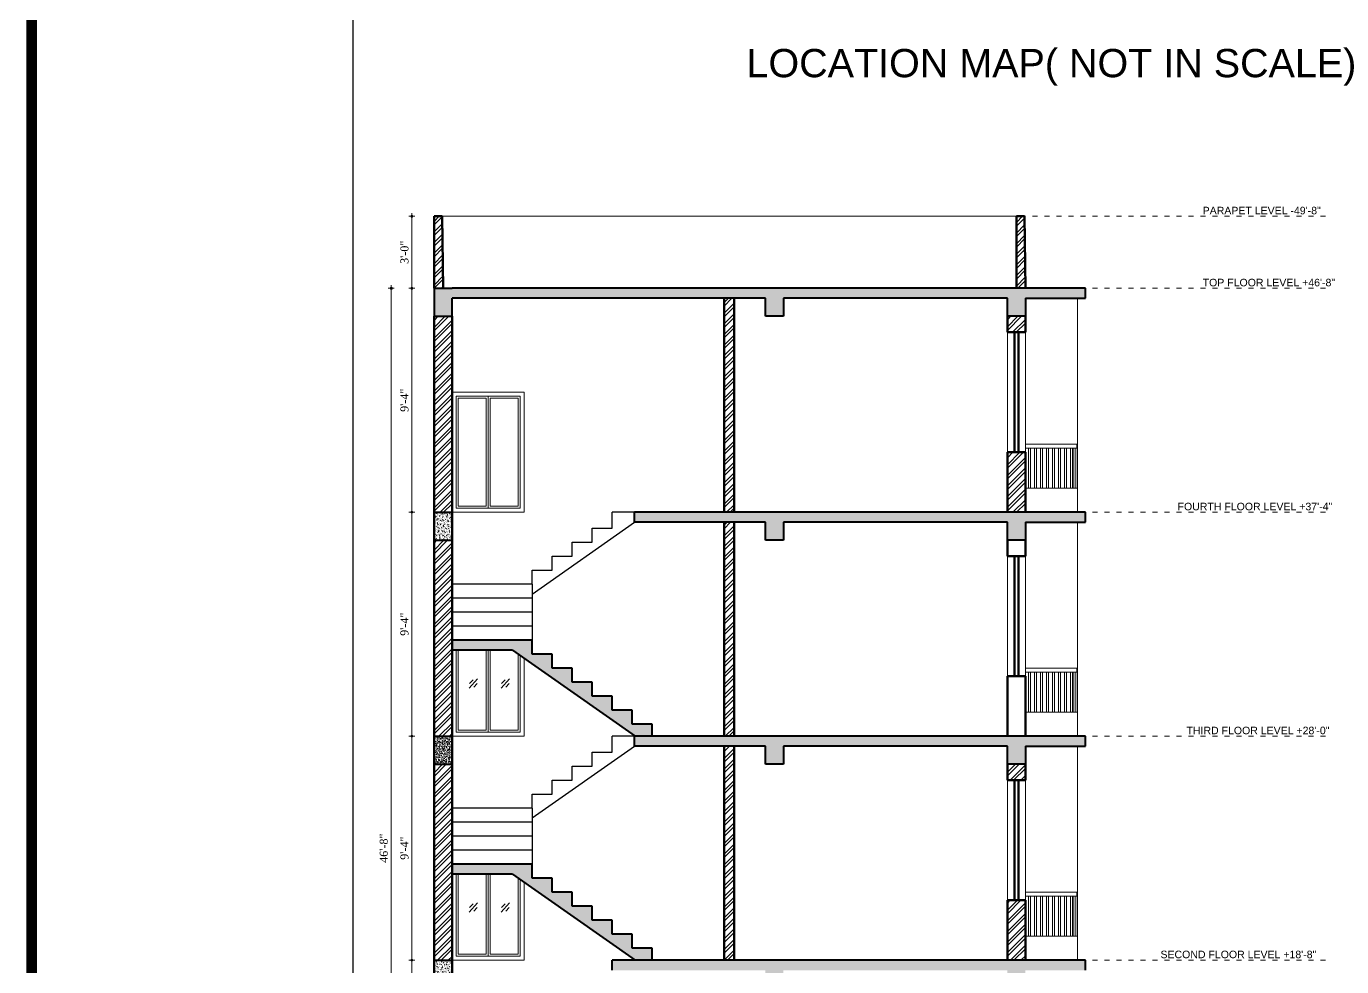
# Model space of a CAD drawing. Header units: inches. Extents: x 5914 to 162157, y -20538 to 282354.
# Drawn here: x 153056 to 153713, y -15786 to -15315 of the extents above; entities that cross this region are included whole.
import ezdxf

# ---------------------------------------------------------------- set-up
doc = ezdxf.new("R2010")
doc.units = ezdxf.units.IN
doc.header["$MEASUREMENT"] = 0
doc.header["$PDMODE"] = 99
doc.linetypes.add('ACAD_ISO03W100', pattern=[30, 12, -18])
for name, color, linetype, lineweight in [('CONC. OUTLINE RA', 150, 'Continuous', 40), ('DOOR-WIN RA', 3, 'Continuous', 20), ('ELE1 RA', 1, 'Continuous', 30), ('ELE2 RA', 130, 'Continuous', 20), ('Hatch', 254, 'Continuous', 9), ('HATCH RA', 8, 'Continuous', 5), ('HIDDEN RA', 253, 'ACAD_ISO03W100', 9), ('Outline', 4, 'Continuous', 9), ('WALL RA', 42, 'Continuous', 50)]:
    doc.layers.add(name, color=color, linetype=linetype, lineweight=lineweight)
doc.layers.add('lettring', color=7, linetype='Continuous')
doc.styles.add('DIM', font='dutch.ttf')
doc.styles.get("Standard").update_dxf_attribs({"font": 'arial.ttf'})
doc.dimstyles.new('Copy of DIM 8', dxfattribs={"dimtxt": 6.5, "dimasz": 1, "dimexe": 6, "dimexo": 18, "dimgap": 1.6875, "dimtad": 1, "dimdec": 0, "dimzin": 3, "dimdsep": 46, "dimlunit": 4, "dimtxsty": 'DIM', "dimblk": 'dot 2', "dimcen": 0.09375, "dimse1": 1, "dimse2": 1, "dimclrd": 1, "dimclre": 1, "dimclrt": 256, "dimadec": 0, "dimazin": 0, "dimtfac": 0.75, "dimtdec": 0, "dimtix": 1, "dimtmove": 1, "dimatfit": 3, "dimldrblk": 'DOT', "dimfxl": 1, "dimtolj": 1, "dimtzin": 0, "dimlwd": 9, "dimlwe": 9, "dimarcsym": 0})
pattern_1 = [(50, (-5146.239, -909.6822), (1.793150457, -0.156880337), [0.1875, -2.0625]), (355, (-5146.239, -909.6822), (-0.346878334, 1.880480334), [0.15, -1.65]), (100.4514445, (-5146.0895, -909.6953), (1.446272117, 1.723599977), [0.15935048, -1.75285528]), (46.1842, (-5146.239, -909.1822), (2.668103327, -0.413798202), [0.28125, -3.09375]), (96.6356355, (-5146.0166, -909.2167), (2.336654864, 2.4352965), [0.239025855, -2.6292844]), (351.184164, (-5146.239, -909.1822), (2.336654863, 2.4352965), [0.225, -2.475000002]), (21, (-5145.989, -909.3072), (1.49226763, -1.006547227), [0.1875, -2.0625]), (326, (-5145.989, -909.3072), (0.60828833, 1.812875113), [0.15, -1.65]), (71.4514447, (-5145.8646, -909.3911), (2.100555942, 0.806327882), [0.159350475, -1.75285528]), (37.5, (-5146.23896, -909.6822), (0.0303996383, 0.8322346346), [0, -1.63, 0, -1.675, 0, -1.65625]), (7.5, (-5146.239, -909.6822), (0.6576738436, 0.9860292797), [0, -0.955, 0, -1.5925, 0, -0.63125]), (327.5, (-5146.79646, -909.6822), (1.3345560904, -0.0563871793), [0, -0.625, 0, -1.95, 0, -2.5875]), (317.5, (-5147.0465, -909.6822), (1.457965423, 0.250262456), [0, -0.8125, 0, -1.295, 0, -1.8375])]

# ---------------------------------------------------------------- blocks, each defined once
blk = doc.blocks.new('dot1')
at = {"layer": 'Hatch'}
h = blk.add_hatch(color=256, dxfattribs=at)
edge = h.paths.add_edge_path()
edge.add_arc((0, 0), 1, 0, 360)
for p, q in [((3, 0), (-3, 0)), ((0, 3), (0, -3))]:
    blk.add_line(p, q, dxfattribs=at)
blk.add_circle((0, 0), 1, dxfattribs=at)
blk = doc.blocks.new('dot 2')
at = {"layer": 'Hatch', "xscale": 0.5, "yscale": 0.5, "zscale": 0.5}
blk.add_blockref('dot1', (0, 0), dxfattribs=at)
blk = doc.blocks.new('*D625')
at = {"layer": 'Defpoints', "color": 0, "transparency": 16777216}
for p in [(153342.89, -15782.29), (153353.94, -15782.29), (153353.94, -15894.29)]:
    blk.add_point(p, dxfattribs=at)
at = {"layer": 'lettring', "color": 1, "lineweight": 9, "transparency": 16777216}
blk.add_line((153342.89, -15893.29), (153342.89, -15783.29), dxfattribs=at)
for p, rotation in [((153342.89, -15782.29), 90), ((153342.89, -15894.29), 270)]:
    blk.add_blockref('dot 2', p, dxfattribs=dict(at, rotation=rotation))
at = {"layer": 'lettring', "transparency": 16777216, "insert": (153339.16, -15838.29), "char_height": 4, "attachment_point": 5, "rotation": 90, "style": 'DIM'}
blk.add_mtext('\\A1;9\'-4"', dxfattribs=at)
blk = doc.blocks.new('_Dot')
at = {"color": 0, "linetype": 'ByBlock', "lineweight": -2}
blk.add_line((-0.5, 0), (-1, 0), dxfattribs=at)
at = {"color": 0, "linetype": 'ByBlock', "const_width": 0.5}
blk.add_lwpolyline([(-0.25, 0, 1), (0.25, 0, 1)], format="xyb", close=True, dxfattribs=at)
blk = doc.blocks.new('*D626')
at = {"layer": 'Defpoints', "color": 0, "transparency": 16777216}
for p in [(153342.89, -15670.29), (153353.94, -15670.29), (153353.94, -15782.29)]:
    blk.add_point(p, dxfattribs=at)
at = {"layer": 'lettring', "color": 1, "lineweight": 9, "transparency": 16777216}
blk.add_line((153342.89, -15781.29), (153342.89, -15671.29), dxfattribs=at)
for p, rotation in [((153342.89, -15670.29), 90), ((153342.89, -15782.29), 270)]:
    blk.add_blockref('dot 2', p, dxfattribs=dict(at, rotation=rotation))
at = {"layer": 'lettring', "transparency": 16777216, "insert": (153339.16, -15726.29), "char_height": 4, "attachment_point": 5, "rotation": 90, "style": 'DIM'}
blk.add_mtext('\\A1;9\'-4"', dxfattribs=at)
blk = doc.blocks.new('*D627')
at = {"layer": 'Defpoints', "color": 0, "transparency": 16777216}
for p in [(153342.89, -15558.29), (153353.94, -15558.29), (153353.94, -15670.29)]:
    blk.add_point(p, dxfattribs=at)
at = {"layer": 'lettring', "color": 1, "lineweight": 9, "transparency": 16777216}
blk.add_line((153342.89, -15669.29), (153342.89, -15559.29), dxfattribs=at)
for p, rotation in [((153342.89, -15558.29), 90), ((153342.89, -15670.29), 270)]:
    blk.add_blockref('dot 2', p, dxfattribs=dict(at, rotation=rotation))
at = {"layer": 'lettring', "transparency": 16777216, "insert": (153339.16, -15614.29), "char_height": 4, "attachment_point": 5, "rotation": 90, "style": 'DIM'}
blk.add_mtext('\\A1;9\'-4"', dxfattribs=at)
blk = doc.blocks.new('*D628')
at = {"layer": 'Defpoints', "color": 0, "transparency": 16777216}
for p in [(153342.89, -15446.29), (153353.94, -15446.29), (153353.94, -15558.29)]:
    blk.add_point(p, dxfattribs=at)
at = {"layer": 'lettring', "color": 1, "lineweight": 9, "transparency": 16777216}
blk.add_line((153342.89, -15557.29), (153342.89, -15447.29), dxfattribs=at)
for p, rotation in [((153342.89, -15446.29), 90), ((153342.89, -15558.29), 270)]:
    blk.add_blockref('dot 2', p, dxfattribs=dict(at, rotation=rotation))
at = {"layer": 'lettring', "transparency": 16777216, "insert": (153339.16, -15502.29), "char_height": 4, "attachment_point": 5, "rotation": 90, "style": 'DIM'}
blk.add_mtext('\\A1;9\'-4"', dxfattribs=at)
blk = doc.blocks.new('*D629')
at = {"layer": 'Defpoints', "color": 0, "transparency": 16777216}
for p in [(153342.89, -15410.29), (153353.94, -15410.29), (153353.94, -15446.29)]:
    blk.add_point(p, dxfattribs=at)
at = {"layer": 'lettring', "color": 1, "lineweight": 9, "transparency": 16777216}
blk.add_line((153342.89, -15445.29), (153342.89, -15411.29), dxfattribs=at)
for p, rotation in [((153342.89, -15410.29), 90), ((153342.89, -15446.29), 270)]:
    blk.add_blockref('dot 2', p, dxfattribs=dict(at, rotation=rotation))
at = {"layer": 'lettring', "transparency": 16777216, "insert": (153339.16, -15428.29), "char_height": 4, "attachment_point": 5, "rotation": 90, "style": 'DIM'}
blk.add_mtext('\\A1;3\'-0"', dxfattribs=at)
blk = doc.blocks.new('*D630')
at = {"layer": 'Defpoints', "color": 0, "transparency": 16777216}
for p in [(153332.57, -15446.29), (153353.94, -15446.29), (153353.94, -16006.29)]:
    blk.add_point(p, dxfattribs=at)
at = {"layer": 'lettring', "color": 1, "lineweight": 9, "transparency": 16777216}
blk.add_line((153332.57, -16005.29), (153332.57, -15447.29), dxfattribs=at)
for p, rotation in [((153332.57, -15446.29), 90), ((153332.57, -16006.29), 270)]:
    blk.add_blockref('dot 2', p, dxfattribs=dict(at, rotation=rotation))
at = {"layer": 'lettring', "transparency": 16777216, "insert": (153328.84, -15726.29), "char_height": 4, "attachment_point": 5, "rotation": 90, "style": 'DIM'}
blk.add_mtext('\\A1;46\'-8"', dxfattribs=at)
blk = doc.blocks.new('JBSJD')
at = {"layer": 'HATCH RA', "transparency": 33554687}
h = blk.add_hatch(dxfattribs=at)
h.set_pattern_fill('ANSI32', color=256, scale=10)
h.set_pattern_definition([(45, (-5146.239, -909.6822), (-2.65165043, 2.65165043), []), (45, (-5144.4712, -909.6822), (-2.65165043, 2.65165043), [])])
h.paths.add_polyline_path([(153649.58, -15752.29), (153640.58, -15752.29), (153640.58, -15782.29), (153649.58, -15782.29)])
h.paths.add_polyline_path([(153649.58, -15692.29), (153649.58, -15684.29), (153640.58, -15684.29), (153640.58, -15692.29)])
h.paths.add_polyline_path([(153503.94, -15675.29), (153498.94, -15675.29), (153498.94, -15782.29), (153503.94, -15782.29)])
h.paths.add_polyline_path([(153353.94, -15782.29), (153362.94, -15782.29), (153362.94, -15684.29), (153353.94, -15684.29)])
h.paths.add_polyline_path([(153353.94, -15670.29), (153362.94, -15670.29), (153362.94, -15572.29), (153353.94, -15572.29)])
h.paths.add_polyline_path([(153362.94, -15460.29), (153353.94, -15460.29), (153353.94, -15558.29), (153362.94, -15558.29)])
h.paths.add_polyline_path([(153357.94, -15410.29), (153353.94, -15410.29), (153353.94, -15446.29), (153358.44, -15446.29)])
h.paths.add_polyline_path([(153503.94, -15451.29), (153498.94, -15451.29), (153498.94, -15558.29), (153503.94, -15558.29)])
h.paths.add_polyline_path([(153649.58, -15468.29), (153649.58, -15460.29), (153640.58, -15460.29), (153640.58, -15468.29)])
h.paths.add_polyline_path([(153649.06, -15410.29), (153645.06, -15410.29), (153645.06, -15446.29), (153649.56, -15446.29)])
h.paths.add_polyline_path([(153649.58, -15528.29), (153640.58, -15528.29), (153640.58, -15558.29), (153649.58, -15558.29)])
h.paths.add_polyline_path([(153498.94, -15670.29), (153503.94, -15670.29), (153503.94, -15563.29), (153498.94, -15563.29)])
h = blk.add_hatch(dxfattribs=at)
h.set_pattern_fill('AR-CONC', color=256, scale=0.25)
h.set_pattern_definition(pattern_1)
h.paths.add_polyline_path([(153362.94, -15451.29), (153519.64, -15451.29), (153519.64, -15460.29), (153528.64, -15460.29), (153528.64, -15451.29), (153640.58, -15451.29), (153640.58, -15460.29), (153649.58, -15460.29), (153649.58, -15451.29), (153679.58, -15451.29), (153679.58, -15446.29), (153362.94, -15446.29), (153353.94, -15446.29), (153353.94, -15460.29), (153362.94, -15460.29)])
h = blk.add_hatch(dxfattribs=at)
h.set_pattern_fill('AR-CONC', color=256, scale=0.25)
h.set_pattern_definition(pattern_1)
h.paths.add_polyline_path([(153353.94, -15572.29), (153362.94, -15572.29), (153362.94, -15558.29), (153353.94, -15558.29)])
h = blk.add_hatch(dxfattribs=at)
h.set_pattern_fill('AR-CONC', color=256, scale=0.25)
h.set_pattern_definition(pattern_1)
h.paths.add_polyline_path([(153454.2, -15558.29), (153454.2, -15563.29), (153519.64, -15563.29), (153519.64, -15572.29), (153528.64, -15572.29), (153528.64, -15563.29), (153640.58, -15563.29), (153640.58, -15572.29), (153649.58, -15572.29), (153649.58, -15563.29), (153679.58, -15563.29), (153679.58, -15558.29)])
h = blk.add_hatch(dxfattribs=at)
h.set_pattern_fill('AR-CONC', color=256, scale=0.25)
h.set_pattern_definition(pattern_1)
h.paths.add_polyline_path([(153454.54, -15670.29), (153462.94, -15670.29), (153462.94, -15664.29), (153452.94, -15664.29), (153452.94, -15657.29), (153442.94, -15657.29), (153442.94, -15650.29), (153432.94, -15650.29), (153432.94, -15643.29), (153422.94, -15643.29), (153422.94, -15636.29), (153412.94, -15636.29), (153412.94, -15629.29), (153402.94, -15629.29), (153402.94, -15622.29), (153362.94, -15622.29), (153362.94, -15627.29), (153393.11, -15627.29)])
h = blk.add_hatch(dxfattribs=at)
h.set_pattern_fill('AR-CONC', color=256, scale=0.25)
h.set_pattern_definition(pattern_1)
h.paths.add_polyline_path([(153362.94, -15670.29), (153353.94, -15670.29), (153353.94, -15684.29), (153362.94, -15684.29)])
h = blk.add_hatch(dxfattribs=at)
h.set_pattern_fill('AR-CONC', color=256, scale=0.25)
h.set_pattern_definition(pattern_1)
h.paths.add_polyline_path([(153454.08, -15670.29), (153454.08, -15675.29), (153519.64, -15675.29), (153519.64, -15684.29), (153528.64, -15684.29), (153528.64, -15675.29), (153640.58, -15675.29), (153640.58, -15684.29), (153649.58, -15684.29), (153649.58, -15675.29), (153679.58, -15675.29), (153679.58, -15670.29)])
h = blk.add_hatch(dxfattribs=at)
h.set_pattern_fill('AR-CONC', color=256, scale=0.25)
h.set_pattern_definition(pattern_1)
h.paths.add_polyline_path([(153402.94, -15741.29), (153402.94, -15734.29), (153362.94, -15734.29), (153362.94, -15739.29), (153393.11, -15739.29), (153454.54, -15782.29), (153462.94, -15782.29), (153462.94, -15776.29), (153452.94, -15776.29), (153452.94, -15769.29), (153442.94, -15769.29), (153442.94, -15762.29), (153432.94, -15762.29), (153432.94, -15755.29), (153422.94, -15755.29), (153422.94, -15748.29), (153412.94, -15748.29), (153412.94, -15741.29)])
h = blk.add_hatch(dxfattribs=at)
h.set_pattern_fill('AR-CONC', color=256, scale=0.25)
h.set_pattern_definition(pattern_1)
h.paths.add_polyline_path([(153362.94, -15782.29), (153353.94, -15782.29), (153353.94, -15796.29), (153362.94, -15796.29)])
h = blk.add_hatch(dxfattribs=at)
h.set_pattern_fill('AR-CONC', color=256, scale=0.25)
h.set_pattern_definition(pattern_1)
h.paths.add_polyline_path([(153519.64, -15787.29), (153519.64, -15796.29), (153528.64, -15796.29), (153528.64, -15787.29), (153640.58, -15787.29), (153640.58, -15796.29), (153649.58, -15796.29), (153649.58, -15787.29), (153679.58, -15787.29), (153679.58, -15782.29), (153442.94, -15782.29), (153442.94, -15787.29)])
at = {"layer": 'CONC. OUTLINE RA'}
for p, q in [((153353.94, -15446.29), (153353.94, -15460.29)), ((153353.94, -15446.29), (153362.94, -15446.29)), ((153679.58, -15446.29), (153362.94, -15446.29)), ((153679.58, -15451.29), (153679.58, -15446.29)), ((153519.64, -15451.29), (153362.94, -15451.29)), ((153362.94, -15460.29), (153362.94, -15451.29)), ((153519.64, -15460.29), (153519.64, -15451.29)), ((153640.58, -15451.29), (153528.64, -15451.29)), ((153528.64, -15451.29), (153528.64, -15460.29)), ((153640.58, -15460.29), (153640.58, -15451.29)), ((153649.58, -15451.29), (153649.58, -15460.29)), ((153649.58, -15451.29), (153679.58, -15451.29)), ((153353.94, -15460.29), (153362.94, -15460.29)), ((153528.64, -15460.29), (153519.64, -15460.29)), ((153649.58, -15460.29), (153640.58, -15460.29)), ((153353.94, -15558.29), (153353.94, -15572.29)), ((153353.94, -15558.29), (153362.94, -15558.29)), ((153362.94, -15572.29), (153362.94, -15558.29)), ((153679.58, -15558.29), (153454.2, -15558.29)), ((153454.2, -15563.29), (153454.2, -15558.29)), ((153679.58, -15563.29), (153679.58, -15558.29)), ((153519.64, -15563.29), (153454.2, -15563.29)), ((153519.64, -15572.29), (153519.64, -15563.29)), ((153640.58, -15563.29), (153528.64, -15563.29)), ((153528.64, -15563.29), (153528.64, -15572.29)), ((153640.58, -15572.29), (153640.58, -15563.29)), ((153649.58, -15563.29), (153649.58, -15572.29)), ((153649.58, -15563.29), (153679.58, -15563.29)), ((153353.94, -15572.29), (153362.94, -15572.29)), ((153528.64, -15572.29), (153519.64, -15572.29)), ((153649.58, -15572.29), (153640.58, -15572.29)), ((153402.94, -15622.29), (153362.94, -15622.29)), ((153402.94, -15629.29), (153402.94, -15622.29)), ((153393.11, -15627.29), (153362.94, -15627.29)), ((153393.11, -15627.29), (153454.54, -15670.29)), ((153412.94, -15629.29), (153402.94, -15629.29)), ((153412.94, -15636.29), (153412.94, -15629.29)), ((153422.94, -15636.29), (153412.94, -15636.29)), ((153422.94, -15643.29), (153422.94, -15636.29)), ((153432.94, -15643.29), (153422.94, -15643.29)), ((153432.94, -15650.29), (153432.94, -15643.29)), ((153442.94, -15650.29), (153432.94, -15650.29)), ((153442.94, -15657.29), (153442.94, -15650.29)), ((153452.94, -15657.29), (153442.94, -15657.29)), ((153452.94, -15664.29), (153452.94, -15657.29)), ((153462.94, -15664.29), (153452.94, -15664.29)), ((153462.94, -15670.29), (153462.94, -15664.29)), ((153353.94, -15670.29), (153353.94, -15684.29)), ((153353.94, -15670.29), (153362.94, -15670.29)), ((153362.94, -15684.29), (153362.94, -15670.29)), ((153679.58, -15670.29), (153454.08, -15670.29)), ((153454.08, -15675.29), (153454.08, -15670.29)), ((153679.58, -15675.29), (153679.58, -15670.29)), ((153519.64, -15675.29), (153454.08, -15675.29)), ((153519.64, -15684.29), (153519.64, -15675.29)), ((153640.58, -15675.29), (153528.64, -15675.29)), ((153528.64, -15675.29), (153528.64, -15684.29)), ((153640.58, -15684.29), (153640.58, -15675.29)), ((153649.58, -15675.29), (153649.58, -15684.29)), ((153649.58, -15675.29), (153679.58, -15675.29)), ((153353.94, -15684.29), (153362.94, -15684.29)), ((153528.64, -15684.29), (153519.64, -15684.29)), ((153649.58, -15684.29), (153640.58, -15684.29)), ((153402.94, -15734.29), (153362.94, -15734.29)), ((153402.94, -15741.29), (153402.94, -15734.29)), ((153393.11, -15739.29), (153362.94, -15739.29)), ((153393.11, -15739.29), (153454.54, -15782.29)), ((153412.94, -15741.29), (153402.94, -15741.29)), ((153412.94, -15748.29), (153412.94, -15741.29)), ((153422.94, -15748.29), (153412.94, -15748.29)), ((153422.94, -15755.29), (153422.94, -15748.29)), ((153432.94, -15755.29), (153422.94, -15755.29)), ((153432.94, -15762.29), (153432.94, -15755.29)), ((153442.94, -15762.29), (153432.94, -15762.29)), ((153442.94, -15769.29), (153442.94, -15762.29)), ((153452.94, -15769.29), (153442.94, -15769.29)), ((153452.94, -15776.29), (153452.94, -15769.29)), ((153462.94, -15776.29), (153452.94, -15776.29)), ((153462.94, -15782.29), (153462.94, -15776.29)), ((153353.94, -15782.29), (153353.94, -15796.29)), ((153353.94, -15782.29), (153362.94, -15782.29)), ((153353.94, -15782.29), (153362.94, -15782.29)), ((153362.94, -15796.29), (153362.94, -15782.29)), ((153679.58, -15782.29), (153442.94, -15782.29)), ((153442.94, -15787.29), (153442.94, -15782.29)), ((153679.58, -15787.29), (153679.58, -15782.29))]:
    blk.add_line(p, q, dxfattribs=at)
at = {"layer": 'DOOR-WIN RA'}
for p, q in [((153640.58, -15468.29), (153640.58, -15528.29)), ((153649.58, -15468.29), (153649.58, -15528.29)), ((153362.94, -15498.29), (153398.94, -15498.29)), ((153364.94, -15556.29), (153364.94, -15500.29)), ((153364.94, -15556.29), (153364.94, -15500.29)), ((153364.94, -15500.29), (153396.94, -15500.29)), ((153380.94, -15500.29), (153380.94, -15556.29)), ((153380.94, -15500.29), (153380.94, -15556.29)), ((153396.94, -15556.29), (153396.94, -15500.29)), ((153396.94, -15556.29), (153396.94, -15500.29)), ((153398.94, -15558.29), (153398.94, -15498.29)), ((153398.94, -15558.29), (153398.94, -15498.29)), ((153365.94, -15555.29), (153365.94, -15501.29)), ((153365.94, -15555.29), (153365.94, -15501.29)), ((153365.94, -15501.29), (153379.94, -15501.29)), ((153379.94, -15501.29), (153379.94, -15555.29)), ((153379.94, -15501.29), (153379.94, -15555.29)), ((153381.94, -15501.29), (153381.94, -15555.29)), ((153381.94, -15501.29), (153395.94, -15501.29)), ((153381.94, -15501.29), (153381.94, -15555.29)), ((153395.94, -15555.29), (153395.94, -15501.29)), ((153395.94, -15555.29), (153395.94, -15501.29)), ((153362.94, -15558.29), (153398.94, -15558.29)), ((153362.94, -15558.29), (153398.94, -15558.29)), ((153364.94, -15556.29), (153396.94, -15556.29)), ((153364.94, -15556.29), (153396.94, -15556.29)), ((153365.94, -15555.29), (153379.94, -15555.29)), ((153365.94, -15555.29), (153379.94, -15555.29)), ((153381.94, -15555.29), (153395.94, -15555.29)), ((153381.94, -15555.29), (153395.94, -15555.29)), ((153640.58, -15580.29), (153640.58, -15640.29)), ((153649.58, -15580.29), (153649.58, -15640.29)), ((153362.94, -15622.29), (153398.94, -15622.29)), ((153362.94, -15622.29), (153398.94, -15622.29)), ((153364.94, -15668.29), (153364.94, -15627.29)), ((153364.94, -15668.29), (153364.94, -15627.29)), ((153365.94, -15667.29), (153365.94, -15627.29)), ((153365.94, -15667.29), (153365.94, -15627.29)), ((153379.94, -15627.29), (153379.94, -15667.29)), ((153379.94, -15627.29), (153379.94, -15667.29)), ((153380.94, -15627.29), (153380.94, -15668.29)), ((153380.94, -15627.29), (153380.94, -15668.29)), ((153381.94, -15627.29), (153381.94, -15667.29)), ((153381.94, -15627.29), (153381.94, -15667.29)), ((153395.94, -15667.29), (153395.94, -15629.27)), ((153395.94, -15667.29), (153395.94, -15629.27)), ((153396.94, -15668.29), (153396.94, -15629.97)), ((153396.94, -15668.29), (153396.94, -15629.97)), ((153398.94, -15670.29), (153398.94, -15631.37)), ((153398.94, -15670.29), (153398.94, -15631.37)), ((153375.69, -15641.63), (153371.52, -15646.26)), ((153375.69, -15641.63), (153371.52, -15646.26)), ((153373.42, -15642.08), (153371.72, -15643.97)), ((153373.42, -15642.08), (153371.72, -15643.97)), ((153375.48, -15643.93), (153373.78, -15645.82)), ((153375.48, -15643.93), (153373.78, -15645.82)), ((153391.69, -15641.63), (153387.52, -15646.26)), ((153391.69, -15641.63), (153387.52, -15646.26)), ((153389.42, -15642.08), (153387.72, -15643.97)), ((153389.42, -15642.08), (153387.72, -15643.97)), ((153391.48, -15643.93), (153389.78, -15645.82)), ((153391.48, -15643.93), (153389.78, -15645.82)), ((153362.94, -15670.29), (153398.94, -15670.29)), ((153362.94, -15670.29), (153398.94, -15670.29)), ((153364.94, -15668.29), (153396.94, -15668.29)), ((153364.94, -15668.29), (153396.94, -15668.29)), ((153365.94, -15667.29), (153379.94, -15667.29)), ((153365.94, -15667.29), (153379.94, -15667.29)), ((153381.94, -15667.29), (153395.94, -15667.29)), ((153381.94, -15667.29), (153395.94, -15667.29)), ((153640.58, -15692.29), (153640.58, -15752.29)), ((153649.58, -15692.29), (153649.58, -15752.29)), ((153362.94, -15734.29), (153398.94, -15734.29)), ((153362.94, -15734.29), (153398.94, -15734.29)), ((153364.94, -15780.29), (153364.94, -15739.29)), ((153364.94, -15780.29), (153364.94, -15739.29)), ((153365.94, -15779.29), (153365.94, -15739.29)), ((153365.94, -15779.29), (153365.94, -15739.29)), ((153379.94, -15739.29), (153379.94, -15779.29)), ((153379.94, -15739.29), (153379.94, -15779.29)), ((153380.94, -15739.29), (153380.94, -15780.29)), ((153380.94, -15739.29), (153380.94, -15780.29)), ((153381.94, -15739.29), (153381.94, -15779.29)), ((153381.94, -15739.29), (153381.94, -15779.29)), ((153395.94, -15779.29), (153395.94, -15741.27)), ((153395.94, -15779.29), (153395.94, -15741.27)), ((153396.94, -15780.29), (153396.94, -15741.97)), ((153396.94, -15780.29), (153396.94, -15741.97)), ((153398.94, -15782.29), (153398.94, -15743.37)), ((153398.94, -15782.29), (153398.94, -15743.37)), ((153375.69, -15753.63), (153371.52, -15758.26)), ((153375.69, -15753.63), (153371.52, -15758.26)), ((153373.42, -15754.08), (153371.72, -15755.97)), ((153373.42, -15754.08), (153371.72, -15755.97)), ((153375.48, -15755.93), (153373.78, -15757.82)), ((153375.48, -15755.93), (153373.78, -15757.82)), ((153391.69, -15753.63), (153387.52, -15758.26)), ((153391.69, -15753.63), (153387.52, -15758.26)), ((153389.42, -15754.08), (153387.72, -15755.97)), ((153389.42, -15754.08), (153387.72, -15755.97)), ((153391.48, -15755.93), (153389.78, -15757.82)), ((153391.48, -15755.93), (153389.78, -15757.82)), ((153362.94, -15782.29), (153398.94, -15782.29)), ((153362.94, -15782.29), (153398.94, -15782.29)), ((153364.94, -15780.29), (153396.94, -15780.29)), ((153364.94, -15780.29), (153396.94, -15780.29)), ((153365.94, -15779.29), (153379.94, -15779.29)), ((153365.94, -15779.29), (153379.94, -15779.29)), ((153381.94, -15779.29), (153395.94, -15779.29)), ((153381.94, -15779.29), (153395.94, -15779.29))]:
    blk.add_line(p, q, dxfattribs=at)
at = {"layer": 'ELE1 RA'}
for p, q in [((153442.94, -15566.29), (153442.94, -15558.29)), ((153454.2, -15558.29), (153442.94, -15558.29)), ((153402.94, -15599.17), (153454.2, -15563.29)), ((153432.94, -15573.29), (153432.94, -15566.29)), ((153432.94, -15566.29), (153442.94, -15566.29)), ((153422.94, -15580.29), (153422.94, -15573.29)), ((153422.94, -15573.29), (153432.94, -15573.29)), ((153412.94, -15587.29), (153412.94, -15580.29)), ((153412.94, -15580.29), (153422.94, -15580.29)), ((153402.94, -15594.29), (153402.94, -15587.29)), ((153402.94, -15587.29), (153412.94, -15587.29)), ((153402.94, -15594.29), (153362.94, -15594.29)), ((153402.94, -15594.29), (153402.94, -15622.29)), ((153402.94, -15601.29), (153362.94, -15601.29)), ((153402.94, -15608.29), (153362.94, -15608.29)), ((153402.94, -15615.29), (153362.94, -15615.29)), ((153442.94, -15678.29), (153442.94, -15670.29)), ((153454.08, -15670.29), (153442.94, -15670.29)), ((153402.94, -15711.17), (153454.2, -15675.29)), ((153432.94, -15685.29), (153432.94, -15678.29)), ((153432.94, -15678.29), (153442.94, -15678.29)), ((153422.94, -15692.29), (153422.94, -15685.29)), ((153422.94, -15685.29), (153432.94, -15685.29)), ((153412.94, -15699.29), (153412.94, -15692.29)), ((153412.94, -15692.29), (153422.94, -15692.29)), ((153402.94, -15706.29), (153402.94, -15699.29)), ((153402.94, -15699.29), (153412.94, -15699.29)), ((153402.94, -15706.29), (153362.94, -15706.29)), ((153402.94, -15706.29), (153402.94, -15734.29)), ((153402.94, -15713.29), (153362.94, -15713.29)), ((153402.94, -15720.29), (153362.94, -15720.29)), ((153402.94, -15727.29), (153362.94, -15727.29))]:
    blk.add_line(p, q, dxfattribs=at)
at = {"layer": 'ELE2 RA'}
for p, q in [((153357.94, -15410.29), (153645.06, -15410.29)), ((153675.58, -15546.29), (153675.58, -15451.29)), ((153649.58, -15524.29), (153675.29, -15524.29)), ((153649.58, -15526.29), (153651.11, -15526.29)), ((153651.11, -15526.29), (153651.11, -15546.29)), ((153651.11, -15526.29), (153652.11, -15526.29)), ((153652.11, -15526.29), (153652.11, -15546.29)), ((153652.11, -15526.29), (153654.11, -15526.29)), ((153654.11, -15526.29), (153654.11, -15546.29)), ((153654.11, -15526.29), (153655.11, -15526.29)), ((153655.11, -15526.29), (153655.11, -15546.29)), ((153655.11, -15526.29), (153657.11, -15526.29)), ((153657.11, -15526.29), (153657.11, -15546.29)), ((153657.11, -15526.29), (153658.11, -15526.29)), ((153658.11, -15526.29), (153658.11, -15546.29)), ((153658.11, -15526.29), (153660.11, -15526.29)), ((153660.11, -15526.29), (153660.11, -15546.29)), ((153660.11, -15526.29), (153661.11, -15526.29)), ((153661.11, -15526.29), (153661.11, -15546.29)), ((153661.11, -15526.29), (153663.11, -15526.29)), ((153663.11, -15526.29), (153663.11, -15546.29)), ((153663.11, -15526.29), (153664.11, -15526.29)), ((153664.11, -15526.29), (153664.11, -15546.29)), ((153664.11, -15526.29), (153666.11, -15526.29)), ((153666.11, -15526.29), (153666.11, -15546.29)), ((153666.11, -15526.29), (153667.11, -15526.29)), ((153667.11, -15526.29), (153667.11, -15546.29)), ((153667.11, -15526.29), (153669.11, -15526.29)), ((153669.11, -15526.29), (153669.11, -15546.29)), ((153669.11, -15526.29), (153670.11, -15526.29)), ((153670.11, -15526.29), (153670.11, -15546.29)), ((153670.11, -15526.29), (153672.11, -15526.29)), ((153672.11, -15526.29), (153672.11, -15546.29)), ((153672.11, -15526.29), (153673.11, -15526.29)), ((153673.11, -15526.29), (153673.11, -15546.29)), ((153673.11, -15526.29), (153673.79, -15526.29)), ((153673.79, -15526.29), (153673.79, -15546.29)), ((153673.79, -15526.29), (153674.79, -15526.29)), ((153674.79, -15526.29), (153674.79, -15546.29)), ((153674.79, -15526.29), (153675.29, -15526.29)), ((153675.29, -15526.29), (153675.29, -15524.29)), ((153654.11, -15546.29), (153649.58, -15546.29)), ((153655.11, -15546.29), (153654.11, -15546.29)), ((153657.11, -15546.29), (153655.11, -15546.29)), ((153658.11, -15546.29), (153657.11, -15546.29)), ((153660.11, -15546.29), (153658.11, -15546.29)), ((153661.11, -15546.29), (153660.11, -15546.29)), ((153663.11, -15546.29), (153661.11, -15546.29)), ((153664.11, -15546.29), (153663.11, -15546.29)), ((153666.11, -15546.29), (153664.11, -15546.29)), ((153667.11, -15546.29), (153666.11, -15546.29)), ((153669.11, -15546.29), (153667.11, -15546.29)), ((153670.11, -15546.29), (153669.11, -15546.29)), ((153670.11, -15546.29), (153672.11, -15546.29)), ((153673.11, -15546.29), (153672.11, -15546.29)), ((153673.79, -15546.29), (153673.11, -15546.29)), ((153674.79, -15546.29), (153673.79, -15546.29)), ((153675.58, -15546.29), (153674.79, -15546.29)), ((153675.58, -15558.29), (153675.58, -15546.29)), ((153675.58, -15658.29), (153675.58, -15563.29)), ((153649.58, -15636.29), (153675.29, -15636.29)), ((153649.58, -15638.29), (153651.11, -15638.29)), ((153651.11, -15638.29), (153651.11, -15658.29)), ((153651.11, -15638.29), (153652.11, -15638.29)), ((153652.11, -15638.29), (153652.11, -15658.29)), ((153652.11, -15638.29), (153654.11, -15638.29)), ((153654.11, -15638.29), (153654.11, -15658.29)), ((153654.11, -15638.29), (153655.11, -15638.29)), ((153655.11, -15638.29), (153655.11, -15658.29)), ((153655.11, -15638.29), (153657.11, -15638.29)), ((153657.11, -15638.29), (153657.11, -15658.29)), ((153657.11, -15638.29), (153658.11, -15638.29)), ((153658.11, -15638.29), (153658.11, -15658.29)), ((153658.11, -15638.29), (153660.11, -15638.29)), ((153660.11, -15638.29), (153660.11, -15658.29)), ((153660.11, -15638.29), (153661.11, -15638.29)), ((153661.11, -15638.29), (153661.11, -15658.29)), ((153661.11, -15638.29), (153663.11, -15638.29)), ((153663.11, -15638.29), (153663.11, -15658.29)), ((153663.11, -15638.29), (153664.11, -15638.29)), ((153664.11, -15638.29), (153664.11, -15658.29)), ((153664.11, -15638.29), (153666.11, -15638.29)), ((153666.11, -15638.29), (153666.11, -15658.29)), ((153666.11, -15638.29), (153667.11, -15638.29)), ((153667.11, -15638.29), (153667.11, -15658.29)), ((153667.11, -15638.29), (153669.11, -15638.29)), ((153669.11, -15638.29), (153669.11, -15658.29)), ((153669.11, -15638.29), (153670.11, -15638.29)), ((153670.11, -15638.29), (153670.11, -15658.29)), ((153670.11, -15638.29), (153672.11, -15638.29)), ((153672.11, -15638.29), (153672.11, -15658.29)), ((153672.11, -15638.29), (153673.11, -15638.29)), ((153673.11, -15638.29), (153673.11, -15658.29)), ((153673.11, -15638.29), (153673.79, -15638.29)), ((153673.79, -15638.29), (153673.79, -15658.29)), ((153673.79, -15638.29), (153674.79, -15638.29)), ((153674.79, -15638.29), (153674.79, -15658.29)), ((153674.79, -15638.29), (153675.29, -15638.29)), ((153675.29, -15638.29), (153675.29, -15636.29)), ((153654.11, -15658.29), (153649.58, -15658.29)), ((153655.11, -15658.29), (153654.11, -15658.29)), ((153657.11, -15658.29), (153655.11, -15658.29)), ((153658.11, -15658.29), (153657.11, -15658.29)), ((153660.11, -15658.29), (153658.11, -15658.29)), ((153661.11, -15658.29), (153660.11, -15658.29)), ((153663.11, -15658.29), (153661.11, -15658.29)), ((153664.11, -15658.29), (153663.11, -15658.29)), ((153666.11, -15658.29), (153664.11, -15658.29)), ((153667.11, -15658.29), (153666.11, -15658.29)), ((153669.11, -15658.29), (153667.11, -15658.29)), ((153670.11, -15658.29), (153669.11, -15658.29)), ((153670.11, -15658.29), (153672.11, -15658.29)), ((153673.11, -15658.29), (153672.11, -15658.29)), ((153673.79, -15658.29), (153673.11, -15658.29)), ((153674.79, -15658.29), (153673.79, -15658.29)), ((153675.58, -15658.29), (153674.79, -15658.29)), ((153675.58, -15670.29), (153675.58, -15658.29)), ((153675.58, -15770.29), (153675.58, -15675.29)), ((153649.58, -15748.29), (153675.29, -15748.29)), ((153649.58, -15750.29), (153651.11, -15750.29)), ((153651.11, -15750.29), (153651.11, -15770.29)), ((153651.11, -15750.29), (153652.11, -15750.29)), ((153652.11, -15750.29), (153652.11, -15770.29)), ((153652.11, -15750.29), (153654.11, -15750.29)), ((153654.11, -15750.29), (153654.11, -15770.29)), ((153654.11, -15750.29), (153655.11, -15750.29)), ((153655.11, -15750.29), (153655.11, -15770.29)), ((153655.11, -15750.29), (153657.11, -15750.29)), ((153657.11, -15750.29), (153657.11, -15770.29)), ((153657.11, -15750.29), (153658.11, -15750.29)), ((153658.11, -15750.29), (153658.11, -15770.29)), ((153658.11, -15750.29), (153660.11, -15750.29)), ((153660.11, -15750.29), (153660.11, -15770.29)), ((153660.11, -15750.29), (153661.11, -15750.29)), ((153661.11, -15750.29), (153661.11, -15770.29)), ((153661.11, -15750.29), (153663.11, -15750.29)), ((153663.11, -15750.29), (153663.11, -15770.29)), ((153663.11, -15750.29), (153664.11, -15750.29)), ((153664.11, -15750.29), (153664.11, -15770.29)), ((153664.11, -15750.29), (153666.11, -15750.29)), ((153666.11, -15750.29), (153666.11, -15770.29)), ((153666.11, -15750.29), (153667.11, -15750.29)), ((153667.11, -15750.29), (153667.11, -15770.29)), ((153667.11, -15750.29), (153669.11, -15750.29)), ((153669.11, -15750.29), (153669.11, -15770.29)), ((153669.11, -15750.29), (153670.11, -15750.29)), ((153670.11, -15750.29), (153670.11, -15770.29)), ((153670.11, -15750.29), (153672.11, -15750.29)), ((153672.11, -15750.29), (153672.11, -15770.29)), ((153672.11, -15750.29), (153673.11, -15750.29)), ((153673.11, -15750.29), (153673.11, -15770.29)), ((153673.11, -15750.29), (153673.79, -15750.29)), ((153673.79, -15750.29), (153673.79, -15770.29)), ((153673.79, -15750.29), (153674.79, -15750.29)), ((153674.79, -15750.29), (153674.79, -15770.29)), ((153674.79, -15750.29), (153675.29, -15750.29)), ((153675.29, -15750.29), (153675.29, -15748.29)), ((153654.11, -15770.29), (153649.58, -15770.29)), ((153655.11, -15770.29), (153654.11, -15770.29)), ((153657.11, -15770.29), (153655.11, -15770.29)), ((153658.11, -15770.29), (153657.11, -15770.29)), ((153660.11, -15770.29), (153658.11, -15770.29)), ((153661.11, -15770.29), (153660.11, -15770.29)), ((153663.11, -15770.29), (153661.11, -15770.29)), ((153664.11, -15770.29), (153663.11, -15770.29)), ((153666.11, -15770.29), (153664.11, -15770.29)), ((153667.11, -15770.29), (153666.11, -15770.29)), ((153669.11, -15770.29), (153667.11, -15770.29)), ((153670.11, -15770.29), (153669.11, -15770.29)), ((153670.11, -15770.29), (153672.11, -15770.29)), ((153673.11, -15770.29), (153672.11, -15770.29)), ((153673.79, -15770.29), (153673.11, -15770.29)), ((153674.79, -15770.29), (153673.79, -15770.29)), ((153675.58, -15770.29), (153674.79, -15770.29)), ((153675.58, -15782.29), (153675.58, -15770.29))]:
    blk.add_line(p, q, dxfattribs=at)
at = {"layer": 'HIDDEN RA', "ltscale": 0.2}
for p, q in [((153799.59, -15410.29), (153611.06, -15410.29)), ((153799.59, -15446.29), (153611.06, -15446.29)), ((153799.59, -15558.29), (153611.06, -15558.29)), ((153799.59, -15670.29), (153611.06, -15670.29)), ((153799.59, -15782.29), (153611.06, -15782.29))]:
    blk.add_line(p, q, dxfattribs=at)
at = {"layer": 'WALL RA'}
for p, q in [((153353.94, -15446.29), (153353.94, -15410.29)), ((153353.94, -15410.29), (153357.94, -15410.29)), ((153357.94, -15410.29), (153358.44, -15446.29)), ((153645.06, -15446.29), (153645.06, -15410.29)), ((153645.06, -15410.29), (153649.06, -15410.29)), ((153649.06, -15410.29), (153649.56, -15446.29)), ((153498.94, -15558.29), (153498.94, -15451.29)), ((153503.94, -15558.29), (153503.94, -15451.29)), ((153353.94, -15894.29), (153353.94, -15460.29)), ((153362.94, -15894.29), (153362.94, -15460.29)), ((153640.58, -15468.29), (153640.58, -15460.29)), ((153649.58, -15468.29), (153649.58, -15460.29)), ((153640.58, -15468.29), (153649.58, -15468.29)), ((153644.08, -15468.29), (153644.08, -15528.29)), ((153646.08, -15468.29), (153646.08, -15528.29)), ((153640.58, -15558.29), (153640.58, -15528.29)), ((153640.58, -15528.29), (153649.58, -15528.29)), ((153649.58, -15558.29), (153649.58, -15528.29)), ((153498.94, -15670.29), (153498.94, -15563.29)), ((153503.94, -15670.29), (153503.94, -15563.29)), ((153640.58, -15580.29), (153640.58, -15572.29)), ((153649.58, -15580.29), (153649.58, -15572.29)), ((153640.58, -15580.29), (153649.58, -15580.29)), ((153644.08, -15580.29), (153644.08, -15640.29)), ((153646.08, -15580.29), (153646.08, -15640.29)), ((153640.58, -15670.29), (153640.58, -15640.29)), ((153640.58, -15640.29), (153649.58, -15640.29)), ((153649.58, -15670.29), (153649.58, -15640.29)), ((153498.94, -15782.29), (153498.94, -15675.29)), ((153503.94, -15782.29), (153503.94, -15675.29)), ((153640.58, -15692.29), (153640.58, -15684.29)), ((153649.58, -15692.29), (153649.58, -15684.29)), ((153640.58, -15692.29), (153649.58, -15692.29)), ((153644.08, -15692.29), (153644.08, -15752.29)), ((153646.08, -15692.29), (153646.08, -15752.29)), ((153640.58, -15782.29), (153640.58, -15752.29)), ((153640.58, -15752.29), (153649.58, -15752.29)), ((153649.58, -15782.29), (153649.58, -15752.29))]:
    blk.add_line(p, q, dxfattribs=at)
at = {"char_height": 3.7687, "attachment_point": 1}
for s, insert in [('PARAPET LEVEL -49\'-8"', (153738.22, -15405.53)), ('TOP FLOOR LEVEL +46\'-8"', (153738.22, -15441.53)), ('FOURTH FLOOR LEVEL +37\'-4"', (153725.67, -15553.53)), ('THIRD FLOOR LEVEL +28\'-0"', (153730.13, -15665.53)), ('SECOND FLOOR LEVEL +18\'-8"', (153717.12, -15777.53))]:
    blk.add_mtext_dynamic_manual_height_columns(s, width=197.7266, gutter_width=56.53, heights=[0], dxfattribs=dict(at, insert=insert))
at = {"layer": 'lettring'}
for base, p1, p2, picture, middle in [((153342.89, -15410.29), (153353.94, -15446.29), (153353.94, -15410.29), '*D629', (153339.16, -15428.29)), ((153332.57, -15446.29), (153353.94, -16006.29), (153353.94, -15446.29), '*D630', (153328.84, -15726.29)), ((153342.89, -15446.29), (153353.94, -15558.29), (153353.94, -15446.29), '*D628', (153339.16, -15502.29)), ((153342.89, -15558.29), (153353.94, -15670.29), (153353.94, -15558.29), '*D627', (153339.16, -15614.29)), ((153342.89, -15670.29), (153353.94, -15782.29), (153353.94, -15670.29), '*D626', (153339.16, -15726.29)), ((153342.89, -15782.29), (153353.94, -15894.29), (153353.94, -15782.29), '*D625', (153339.16, -15838.29))]:
    dim = blk.add_linear_dim(base=base, p1=p1, p2=p2, angle=90, dimstyle='Copy of DIM 8', dxfattribs=at)
    dim.commit()
    dim.dimension.update_dxf_attribs({"geometry": picture, "text_midpoint": middle})

msp = doc.modelspace()

# ---------------------------------------------------------------- linework, layer by layer
at = {"layer": 'Outline', "const_width": 5.35}
msp.add_lwpolyline([(153058.26, -16167.38), (153058.26, -14026.9), (156268.98, -14026.9), (156268.98, -16167.38)], close=True, dxfattribs=at)
at = {"layer": 'Outline', "lineweight": 30}
msp.add_lwpolyline([(156215.47, -14080.41), (153218.79, -14080.41), (153218.79, -16113.87)], dxfattribs=at)

# ---------------------------------------------------------------- block references
msp.add_blockref('JBSJD', (-94.5, 0))

# ---------------------------------------------------------------- texts
at = {"insert": (153415.64, -15326.61), "char_height": 14.1327, "attachment_point": 1}
msp.add_mtext_dynamic_manual_height_columns('LOCATION MAP( NOT IN SCALE)', width=397.2458, gutter_width=70.66, heights=[0], dxfattribs=at)

doc.saveas('drawing.dxf')
